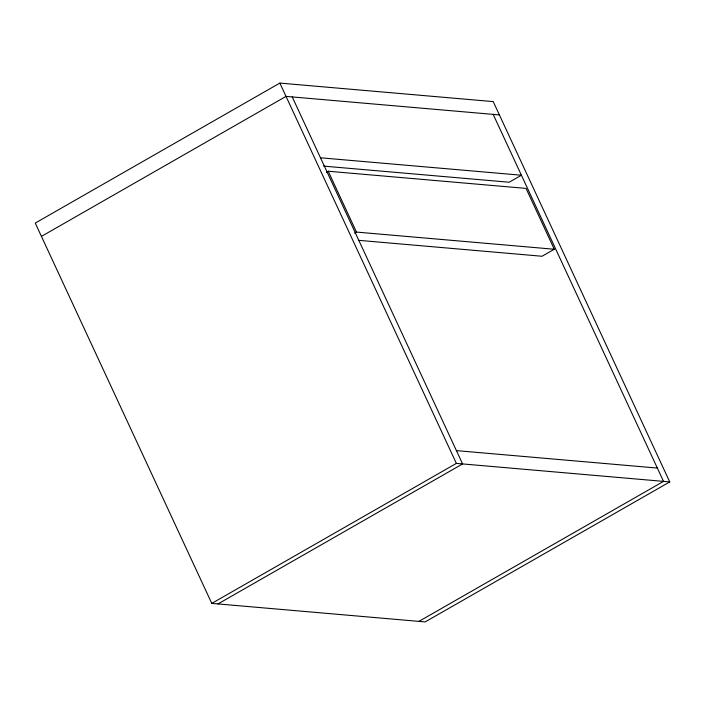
<?xml version="1.0" encoding="UTF-8"?>
<svg xmlns="http://www.w3.org/2000/svg" width="705" height="705" viewBox="0 0 705 705"><rect width="100%" height="100%" fill="white"/><g stroke="black" fill="none" stroke-linecap="round" stroke-linejoin="round"><path stroke-width="1.06" d="M279.841 83.084L35.25 223.08L211.782 603.392L425.159 621.916L669.75 481.92L493.218 101.608L279.841 83.084L456.373 463.388L669.75 481.92M41.428 236.395L286.019 96.391L499.396 114.924M326.336 172.302L328.222 171.227L526.045 188.402L554.289 249.253L542.057 256.259L358.44 240.308M354.58 233.152L356.466 232.077L554.289 249.253M211.782 603.392L456.373 463.388M218.004 603.929L462.595 463.934L292.24 96.938M418.937 621.378L663.528 481.374L493.174 114.377M320.484 157.788L521.418 175.228L509.186 182.234L323.542 166.107M456.417 450.618L657.351 468.067M328.222 171.227L356.466 232.077"/></g></svg>
